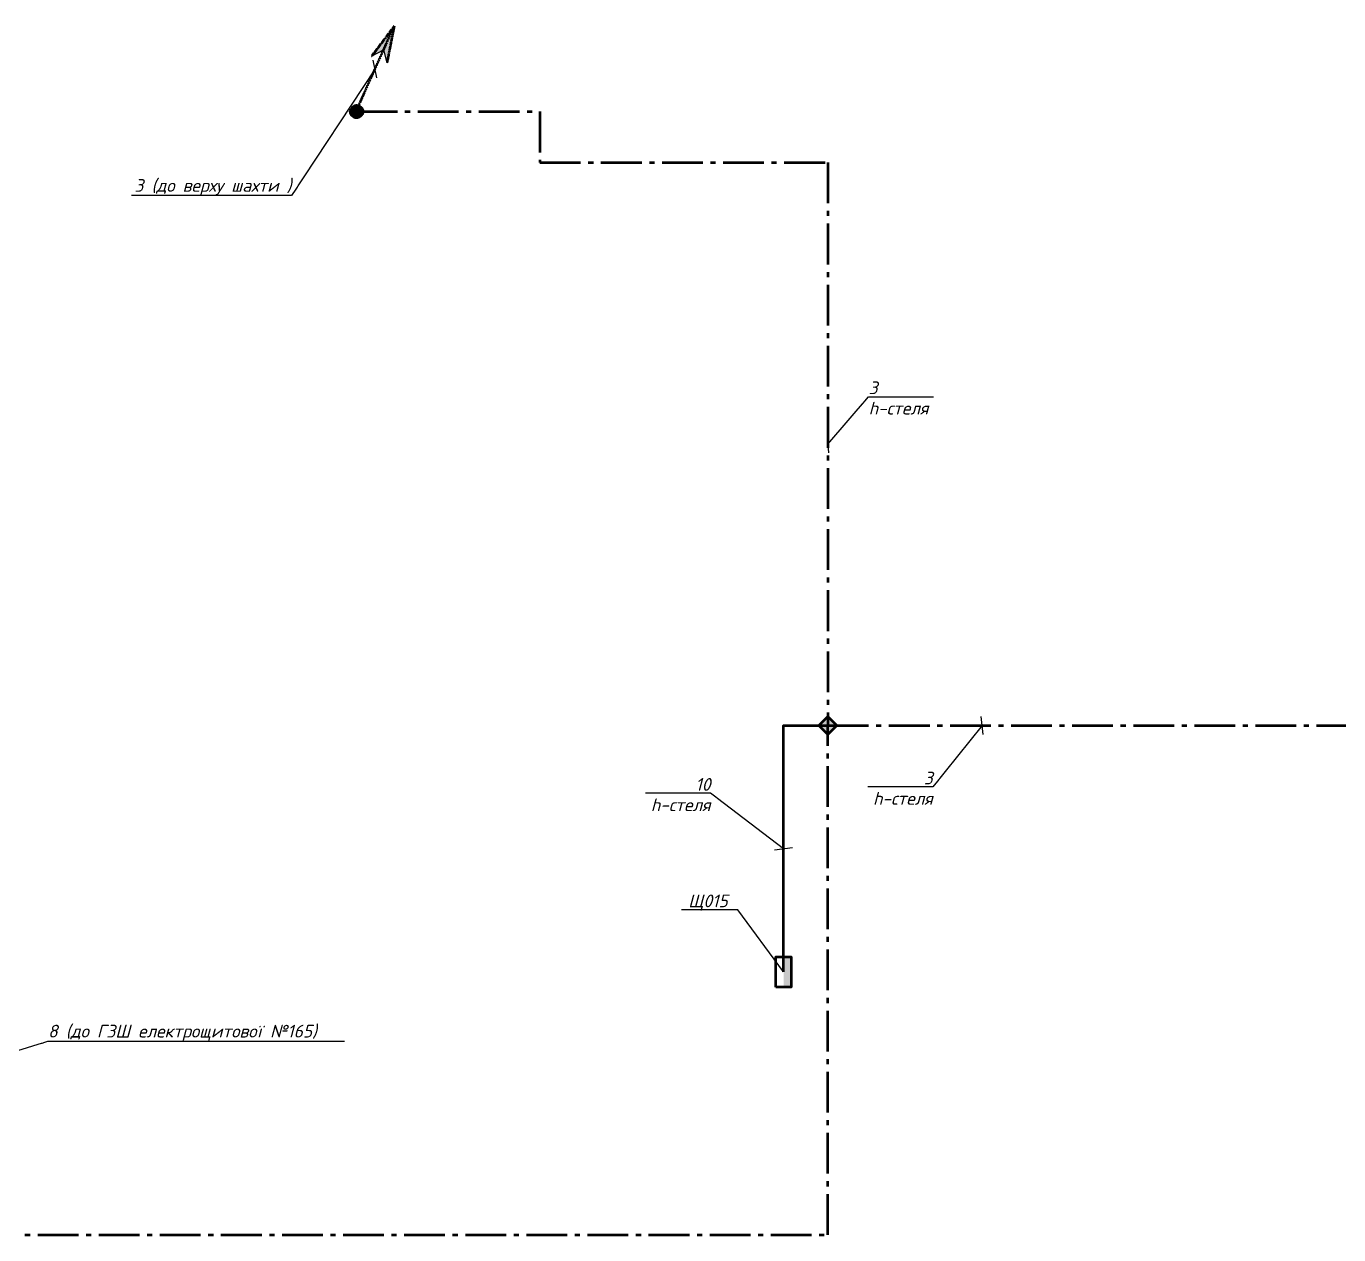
# Model space of a CAD drawing. Header units: millimetres. Extents: x 0 to 878967, y 0 to 534985.
# Drawn here: x 148281 to 174060, y 116526 to 140257 of the extents above; entities that cross this region are included whole.
import ezdxf
from ezdxf import colors
from ezdxf.entities.mleader import LeaderData, LeaderLine
from ezdxf.math import Vec2, Vec3

# ---------------------------------------------------------------- set-up
doc = ezdxf.new("R2010")
doc.units = ezdxf.units.MM
doc.linetypes.add('DASHED', pattern=[9.524999999999999, 6.35, -3.174999999999999])
doc.linetypes.add('gost6', pattern=[12, 8, -1.5, 1, -1.5])
for name, color, linetype, lineweight in [('E_Позначення', 7, 'Continuous', 15), ('E_Щити', 5, 'Continuous', 50), ('Заземл.провідник', 96, 'Continuous', 50), ('Заземлення', 7, 'gost6', 50), ('Маркування електро ліній', 7, 'Continuous', 18)]:
    doc.layers.add(name, color=color, linetype=linetype, lineweight=lineweight)
doc.styles.add('ISO', font='isocpeui.ttf')
doc.styles.get("Standard").update_dxf_attribs({"font": 'arial.ttf'})

# ---------------------------------------------------------------- blocks, each defined once
blk = doc.blocks.new('*U5')
at = {"lineweight": 40}
h = blk.add_hatch(color=0, dxfattribs=at)
h.dxf.hatch_style = 1
h.paths.add_polyline_path([(300.0000000000001, 149.9999999999999), (-300, 150.0000000000001), (-300, 0), (300.0000000000001, 0)])
at = {"color": 0}
blk.add_lwpolyline([(-300.0000000000001, 300.0000000000001), (300.0000000000001, 300), (300, 0), (-300, 0)], close=True, dxfattribs=at)
blk = doc.blocks.new('_None')
blk = doc.blocks.new('_Oblique')
at = {"color": 0, "linetype": 'ByBlock', "lineweight": -2}
blk.add_line((-0.5, -0.5), (0.5, 0.5), dxfattribs=at)

msp = doc.modelspace()

# ---------------------------------------------------------------- hatches: boundary and pattern name
at = {"layer": 'Заземлення'}
h = msp.add_hatch(color=256, dxfattribs=at)
h.paths.add_polyline_path([(155507.0576108111, 140257.1201720664), (155065.116994859, 139669.3106097362), (155299.3450534435, 139791.7318555565)])
h.paths.add_polyline_path([(155507.0576108111, 140257.1201720664), (155299.3450534435, 139791.7318555565), (155364.6308922334, 139535.6312813479)])
h = msp.add_hatch(color=256, dxfattribs=at)
edge = h.paths.add_edge_path()
edge.add_arc((154766.107554662, 138581.0002539253), 127.6104116942621, 4.482106600348586, 364.4821066003486)
at = {"layer": 'Заземлення', "ltscale": 100}
h = msp.add_hatch(color=256, dxfattribs=at)
h.dxf.hatch_style = 1
h.paths.add_polyline_path([(164202.8457433887, 126526.1717227223), (164026.0690480921, 126702.9484180189), (163849.2923527955, 126526.1717227223), (164026.0690480921, 126349.3950274257)])

# ---------------------------------------------------------------- linework, layer by layer
at = {"layer": 'Заземл.провідник', "lineweight": -2}
for p, q in [((155065.116994859, 139669.3106097362), (155299.3450534435, 139791.7318555565)), ((155299.3450534435, 139791.7318555565), (155364.6308922334, 139535.6312813479))]:
    msp.add_line(p, q, dxfattribs=at)
at = {"layer": 'Заземлення'}
for p, q in [((154758.7675084734, 138580.5461825037), (155507.0576108111, 140257.1201720664)), ((155507.0576108111, 140257.1201720664), (155065.116994859, 139669.3106097362)), ((155507.0576108111, 140257.1201720664), (155364.6308922334, 139535.6312813479))]:
    msp.add_line(p, q, dxfattribs=at)
at = {"layer": 'Заземлення', "ltscale": 100}
msp.add_lwpolyline([(154769.9441164967, 138581.3009923452), (158369.9441164967, 138581.3009923452), (158369.9441164967, 137581.3009923452), (164026.0690488183, 137581.3009923451), (164026.0690488183, 126526.1717230603)], dxfattribs=at)
msp.add_lwpolyline([(163849.2923527955, 126526.1717227223), (164026.0690480921, 126702.9484180189), (164202.8457433887, 126526.1717227223), (164026.0690480921, 126349.3950274257)], close=True, dxfattribs=at)
at = {"layer": 'Заземлення'}
msp.add_circle((154769.9441164967, 138581.3009923452), 123.7620808471311, dxfattribs=at)

# ---------------------------------------------------------------- block references
at = {"layer": 'E_Щити', "rotation": 89.99999999999999}
msp.add_blockref('*U5', (163306.0690486546, 121686.1717593543), dxfattribs=at)

# ---------------------------------------------------------------- next in the draw order: leaders
at = {"layer": 'E_Позначення', "color": 7, "lineweight": 9}
ml = msp.add_multileader_mtext('Standard', dxfattribs=at)
ml.set_content('Щ015', color=7, style='ISO')
ml.set_leader_properties()
ml.set_arrow_properties(name='NONE')
ml.build(insert=Vec2(0, 0))
ml.multileader.update_dxf_attribs({"has_text_frame": 1, "text_left_attachment_type": 7, "text_right_attachment_type": 8, "dogleg_length": 100, "arrow_head_size": 200})
ctx = ml.context
ctx.base_point, ctx.char_height, ctx.arrow_head_size, ctx.landing_gap_size, ctx.plane_origin, ctx.plane_x_axis, ctx.plane_y_axis = Vec3(161176.8797148019, 122906.8888848708), 250, 200, 100, Vec3(108865.9777059973, 121132.9181872791), Vec3(1, 2.449293598294706e-16), Vec3(-2.449293598294706e-16, 1)
ctx.left_attachment, ctx.right_attachment, ctx.text_align_type = 7, 8, 2
notes = []
notes.append((ctx, [(0, (1, 1, 0), (162259.644866317, 122906.8888848708), (-1, -2.449293598294706e-16), 100, [(0, [(163156.0690486546, 121686.1717593543)], 0, [])])]))
ctx.mtext.insert, ctx.mtext.text_direction, ctx.mtext.rotation, ctx.mtext.alignment, ctx.mtext.line_spacing_factor, ctx.mtext.flow_direction = Vec3(162059.644866317, 123206.8888848708), Vec3(1, 2.449293598294706e-16), 2.449293598294706e-16, 3, 0.72, 5
ctx.mtext.has_bg_fill, ctx.mtext.bg_color, ctx.mtext.bg_scale_factor, ctx.mtext.bg_transparency, ctx.mtext.use_window_bg_color = 1, -1027028792, 1.5, 0, 1
for ctx, leaders in notes:
    for number, flags, end, landing, length, lines in leaders:
        leader = LeaderData()
        leader.index, (leader.has_last_leader_line, leader.has_dogleg_vector, leader.attachment_direction) = number, flags
        leader.last_leader_point, leader.dogleg_vector, leader.dogleg_length = Vec3(end), Vec3(landing), length
        for number, points, colour, breaks in lines:
            line = LeaderLine()
            line.index, line.vertices, line.color, line.breaks = number, Vec3.list(points), colors.encode_raw_color(colour), breaks
            leader.lines.append(line)
        ctx.leaders.append(leader)

# ---------------------------------------------------------------- next in the draw order: linework, layer by layer
at = {"layer": 'Заземл.провідник', "color": 50, "ltscale": 100}
msp.add_lwpolyline([(163156.0690486546, 121686.1717592574), (163156.0690486546, 126526.1717230603), (164026.0690488183, 126526.1717230603)], dxfattribs=at)
at = {"layer": 'Заземл.провідник', "linetype": 'DASHED', "ltscale": 30}
msp.add_lwpolyline([(163156.0690486546, 121686.1717592574), (163156.0690486546, 126526.1717230603), (164026.0690488183, 126526.1717230603)], dxfattribs=at)
at = {"layer": 'Заземлення', "ltscale": 100}
msp.add_lwpolyline([(146106.0690488183, 116526.1717230603), (164026.0690488183, 116526.1717230603), (164026.0690488183, 126526.1717230603), (214976.0690488183, 126526.1717230603), (214976.0690488183, 136526.1717230603), (214369.0769268083, 136526.1717230603)], dxfattribs=at)

# ---------------------------------------------------------------- next in the draw order: leaders
at = {"layer": 'Маркування електро ліній'}
ml = msp.add_multileader_mtext('Standard', dxfattribs=at)
ml.set_content('{\\fISOCPEUR|b0|i1|c0|p34;3\\fISOCPEUR|b0|i1|c204|p34; (до верху шахти )}', color=256)
ml.set_leader_properties()
ml.set_arrow_properties(name='OBLIQUE')
ml.build(insert=Vec2(0, 0))
ml.multileader.update_dxf_attribs({"text_left_attachment_type": 6, "text_right_attachment_type": 6, "dogleg_length": 0.36, "arrow_head_size": 250})
ctx = ml.context
ctx.base_point, ctx.char_height, ctx.arrow_head_size, ctx.plane_origin = Vec3(150158.0644690386, 136931.4577334586), 250, 250, Vec3(163800.068706087, 126735.1372779494)
ctx.left_attachment, ctx.right_attachment, ctx.text_align_type = 6, 6, 2
notes = []
notes.append((ctx, [(1, (1, 1, 0), (153492.7274993417, 136931.4577334586), (-1, 0), 0.36, [(1, [(155132.9125596422, 139418.8331772851)], 0, [])])]))
ctx.mtext.insert, ctx.mtext.alignment, ctx.mtext.line_spacing_factor, ctx.mtext.flow_direction = Vec3(153490.3674993417, 137256.4577334586), 3, 0.9600000000000002, 5
ctx.mtext.has_bg_fill, ctx.mtext.bg_color, ctx.mtext.bg_scale_factor, ctx.mtext.bg_transparency, ctx.mtext.use_window_bg_color = 1, -1023410167, 1.5, 0, 1
ml = msp.add_multileader_mtext('Standard', dxfattribs=at)
ml.set_content('{\\fISOCPEUR|b0|i1|c204|p34;3\\fISOCPEUR|b0|i1|c0|p34; \\fISOCPEUR|b0|i1|c204|p34;\\P\\fISOCPEUR|b0|i1|c0|p34;h\\fISOCPEUR|b0|i1|c204|p34;-стеля}', color=256)
ml.set_leader_properties()
ml.set_arrow_properties(name='OBLIQUE')
ml.build(insert=Vec2(0, 0))
ml.multileader.update_dxf_attribs({"text_left_attachment_type": 6, "text_right_attachment_type": 6, "dogleg_length": 0.36, "arrow_head_size": 250})
ctx = ml.context
ctx.base_point, ctx.char_height, ctx.arrow_head_size, ctx.plane_origin = Vec3(164825.1717737206, 132982.5006818578), 250, 250, Vec3(174352.196581113, 119370.040458367)
ctx.left_attachment, ctx.right_attachment = 6, 6
notes.append((ctx, [(0, (1, 1, 0), (164824.8117737206, 132982.5006818578), (1, 0), 0.36, [(1, [(164026.0690488183, 132053.7363577027)], 0, [])])]))
ctx.mtext.insert, ctx.mtext.line_spacing_factor, ctx.mtext.flow_direction = Vec3(164827.1717737206, 133282.5006818578), 0.9600000000000002, 5
ctx.mtext.has_bg_fill, ctx.mtext.bg_color, ctx.mtext.bg_scale_factor, ctx.mtext.bg_transparency, ctx.mtext.use_window_bg_color = 1, -1023410167, 1.5, 0, 1
ml = msp.add_multileader_mtext('Standard', dxfattribs=at)
ml.set_content('{\\fISOCPEUR|b0|i1|c204|p34;3\\fISOCPEUR|b0|i1|c0|p34; \\fISOCPEUR|b0|i1|c204|p34;\\P\\fISOCPEUR|b0|i1|c0|p34;h\\fISOCPEUR|b0|i1|c204|p34;-стеля}', color=256)
ml.set_leader_properties()
ml.set_arrow_properties(name='OBLIQUE')
ml.build(insert=Vec2(0, 0))
ml.multileader.update_dxf_attribs({"text_left_attachment_type": 6, "text_right_attachment_type": 6, "dogleg_length": 0.36, "arrow_head_size": 250})
ctx = ml.context
ctx.base_point, ctx.char_height, ctx.arrow_head_size, ctx.plane_origin = Vec3(164792.7633349655, 125319.6208384022), 250, 250, Vec3(177382.8576338894, 113842.4758237246)
ctx.left_attachment, ctx.right_attachment, ctx.text_align_type = 6, 6, 2
notes.append((ctx, [(1, (1, 1, 0), (166088.2218198139, 125319.6208384022), (-1, 0), 0.36, [(1, [(167056.7301015947, 126526.1717230603)], 0, [])])]))
ctx.mtext.insert, ctx.mtext.alignment, ctx.mtext.line_spacing_factor, ctx.mtext.flow_direction = Vec3(166085.861819814, 125619.6208384022), 3, 0.9600000000000002, 5
ctx.mtext.has_bg_fill, ctx.mtext.bg_color, ctx.mtext.bg_scale_factor, ctx.mtext.bg_transparency, ctx.mtext.use_window_bg_color = 1, -1023410167, 1.5, 0, 1
ml = msp.add_multileader_mtext('Standard', dxfattribs=at)
ml.set_content('{\\fISOCPEUR|b0|i1|c204|p34;10\\fISOCPEUR|b0|i1|c0|p34; \\fISOCPEUR|b0|i1|c204|p34;\\P\\fISOCPEUR|b0|i1|c0|p34;h\\fISOCPEUR|b0|i1|c204|p34;-стеля}', color=256)
ml.set_leader_properties()
ml.set_arrow_properties(name='OBLIQUE')
ml.build(insert=Vec2(0, 0))
ml.multileader.update_dxf_attribs({"text_left_attachment_type": 6, "text_right_attachment_type": 6, "dogleg_length": 0.36, "arrow_head_size": 250})
ctx = ml.context
ctx.base_point, ctx.char_height, ctx.arrow_head_size, ctx.plane_origin = Vec3(160427.9818622503, 125194.3743584456), 250, 250, Vec3(171823.2251950994, 111422.4758418231)
ctx.left_attachment, ctx.right_attachment, ctx.text_align_type = 6, 6, 2
notes.append((ctx, [(1, (1, 1, 0), (161723.4403470987, 125194.3743584456), (-1, 0), 0.36, [(1, [(163156.0690486546, 124106.1717411588)], 0, [])])]))
ctx.mtext.insert, ctx.mtext.alignment, ctx.mtext.line_spacing_factor, ctx.mtext.flow_direction = Vec3(161721.0803470988, 125494.3743584456), 3, 0.9600000000000002, 5
ctx.mtext.has_bg_fill, ctx.mtext.bg_color, ctx.mtext.bg_scale_factor, ctx.mtext.bg_transparency, ctx.mtext.use_window_bg_color = 1, -1023410167, 1.5, 0, 1
ml = msp.add_multileader_mtext('Standard', dxfattribs=at)
ml.set_content('{\\fISOCPEUR|b0|i1|c204|p34;8 (до ГЗШ електрощитової №165)}', color=256)
ml.set_leader_properties()
ml.set_arrow_properties(name='OBLIQUE')
ml.build(insert=Vec2(0, 0))
ml.multileader.update_dxf_attribs({"text_left_attachment_type": 6, "text_right_attachment_type": 6, "dogleg_length": 0.36, "arrow_head_size": 250})
ctx = ml.context
ctx.base_point, ctx.char_height, ctx.arrow_head_size, ctx.plane_origin = Vec3(148707.403268374, 120324.4000024323), 250, 250, Vec3(155686.1936338584, 107124.7512122362)
ctx.left_attachment, ctx.right_attachment = 6, 6
notes.append((ctx, [(0, (1, 1, 0), (148707.0432683741, 120324.4000024323), (1, 0), 0.36, [(1, [(147019.0374874136, 119808.4471115719)], 0, [])])]))
ctx.mtext.insert, ctx.mtext.line_spacing_factor, ctx.mtext.flow_direction = Vec3(148709.403268374, 120649.4000024323), 0.9600000000000002, 5
ctx.mtext.has_bg_fill, ctx.mtext.bg_color, ctx.mtext.bg_scale_factor, ctx.mtext.bg_transparency, ctx.mtext.use_window_bg_color = 1, -1023410167, 1.5, 0, 1
for ctx, leaders in notes:
    for number, flags, end, landing, length, lines in leaders:
        leader = LeaderData()
        leader.index, (leader.has_last_leader_line, leader.has_dogleg_vector, leader.attachment_direction) = number, flags
        leader.last_leader_point, leader.dogleg_vector, leader.dogleg_length = Vec3(end), Vec3(landing), length
        for number, points, colour, breaks in lines:
            line = LeaderLine()
            line.index, line.vertices, line.color, line.breaks = number, Vec3.list(points), colors.encode_raw_color(colour), breaks
            leader.lines.append(line)
        ctx.leaders.append(leader)

doc.saveas('drawing.dxf')
